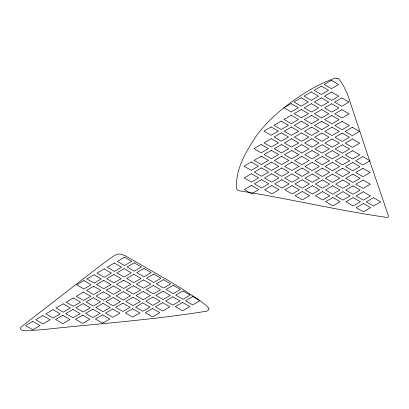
<?xml version="1.0" encoding="UTF-8"?>
<svg xmlns="http://www.w3.org/2000/svg" width="409" height="409" viewBox="0 0 409 409"><rect width="100%" height="100%" fill="white"/><g stroke="black" fill="none" stroke-linecap="round" stroke-linejoin="round"><path stroke-width="0.61" d="M206.121 311.269C151.944 320.012 97.071 323.749 42.546 329.659L24.954 330.845L21.626 329.986L20.721 329.143L20.455 328.13L20.828 327.343L25.414 323.555L101.693 264.623L113.252 256.285L116.243 254.643L118.452 253.963L121.591 254.301L125.803 256.065L167.71 280.129L182.45 289.097L198.212 299.378L205.717 305.058L207.93 307.2L208.917 308.775M337.957 78.584L337.895 78.574A3.691 2.132 0 0 1 337.686 78.528L336.469 78.216A4.213 2.428 0 0 0 336.198 78.165M208.948 308.769A4.034 2.331 0 0 1 206.08 311.198M336.172 78.196A1.099 0.634 0 0 0 335.37 78.129C316.694 84.484 299.899 95.389 284.398 107.388A253.329 146.258 0 0 0 257.159 134.725C246.663 150.548 234.648 169.454 236.77 189.28A3.983 2.301 0 0 0 236.847 189.408L237.833 190.338L239.321 190.834C288.703 198.554 337.461 210.395 386.94 217.44A3.885 2.244 0 0 0 387.277 217.445L388.34 217.036L388.504 215.942A9.172 5.291 0 0 0 388.366 215.492A11.692 6.748 0 0 0 388.069 214.837L369.445 160.256L347.527 94.285L343.32 85.44L339.107 79.274A6.917 3.993 0 0 0 338.8 79.014L338.724 78.957A1.876 1.084 0 0 0 337.972 78.569M291.111 103.6L283.892 107.766L291.111 111.933L298.33 107.766L291.111 103.6M301.188 97.782L293.969 101.948L301.188 106.115L308.406 101.948L301.188 97.782M311.264 91.964L304.045 96.13L311.264 100.297L318.483 96.13L311.264 91.964M321.341 86.146L314.122 90.312L321.341 94.479L328.56 90.312L321.341 86.146M331.418 80.328L324.199 84.494L331.418 88.661L338.637 84.494L331.418 80.328M271.106 126.954L263.887 131.12L271.106 135.287L278.325 131.12L271.106 126.954M281.182 121.136L273.964 125.302L281.182 129.469L288.401 125.302L281.182 121.136M291.259 115.318L284.04 119.484L291.259 123.651L298.478 119.484L291.259 115.318M301.336 109.5L294.117 113.666L301.336 117.833L308.55 113.666L301.336 109.5M311.413 103.681L304.194 107.848L311.413 112.015L318.626 107.848L311.413 103.681M321.484 97.863L314.27 102.03L321.484 106.197L328.703 102.03L321.484 97.863M331.561 92.045L324.342 96.212L331.561 100.379L338.78 96.212L331.561 92.045M261.172 144.489L253.953 148.656L261.172 152.823L268.391 148.656L261.172 144.489M271.249 138.671L264.03 142.838L271.249 147.005L278.468 142.838L271.249 138.671M281.326 132.853L274.107 137.02L281.326 141.187L288.544 137.02L281.326 132.853M291.402 127.035L284.183 131.202L291.402 135.369L298.621 131.202L291.402 127.035M301.479 121.217L294.26 125.384L301.479 129.551L308.698 125.384L301.479 121.217M311.556 115.399L304.337 119.566L311.556 123.733L318.775 119.566L311.556 115.399M321.632 109.581L314.414 113.748L321.632 117.92L328.851 113.748L321.632 109.581M331.709 103.763L324.49 107.93L331.709 112.102L338.928 107.93L331.709 103.763M341.786 97.945L334.567 102.117L341.786 106.284L349.005 102.117L341.786 97.945M251.244 162.025L244.025 166.192L251.244 170.359L258.462 166.192L251.244 162.025M261.32 156.207L254.101 160.374L261.32 164.541L268.539 160.374L261.32 156.207M271.397 150.389L264.178 154.556L271.397 158.723L278.616 154.556L271.397 150.389M281.474 144.571L274.255 148.738L281.474 152.905L288.688 148.738L281.474 144.571M291.545 138.753L284.332 142.92L291.545 147.087L298.764 142.92L291.545 138.753M301.622 132.935L294.408 137.102L301.622 141.274L308.841 137.102L301.622 132.935M311.699 127.117L304.48 131.289L311.699 135.456L318.918 131.289L311.699 127.117M321.776 121.299L314.557 125.471L321.776 129.638L328.994 125.471L321.776 121.299M331.852 115.486L324.634 119.653L331.852 123.82L339.071 119.653L331.852 115.486M341.929 109.668L334.71 113.835L341.929 118.002L349.148 113.835L341.929 109.668M251.387 173.743L244.168 177.91L251.387 182.077L258.606 177.91L251.387 173.743M261.463 167.925L254.245 172.092L261.463 176.259L268.682 172.092L261.463 167.925M271.54 162.107L264.321 166.274L271.54 170.441L278.759 166.274L271.54 162.107M281.617 156.289L274.398 160.456L281.617 164.628L288.836 160.456L281.617 156.289M291.694 150.471L284.475 154.643L291.694 158.81L298.913 154.643L291.694 150.471M301.77 144.653L294.552 148.825L301.77 152.992L308.989 148.825L301.77 144.653M311.847 138.84L304.628 143.007L311.847 147.174L319.066 143.007L311.847 138.84M321.924 133.022L314.705 137.189L321.924 141.356L329.143 137.189L321.924 133.022M332.001 127.204L324.782 131.371L332.001 135.537L339.219 131.371L332.001 127.204M342.077 121.386L334.859 125.553L342.077 129.719L349.291 125.553L342.077 121.386M83.906 280.63L76.688 284.797L83.906 288.964L91.125 284.797L83.906 280.63M94.055 274.771L86.836 278.938L94.055 283.105L101.274 278.938L94.055 274.771M104.208 268.907L96.989 273.074L104.208 277.246L111.422 273.074L104.208 268.907M114.356 263.048L107.138 267.215L114.356 271.382L121.575 267.215L114.356 263.048M124.505 257.189L117.286 261.356L124.505 265.523L131.724 261.356L124.505 257.189M251.535 185.461L244.316 189.628L251.535 193.794L258.754 189.628L251.535 185.461M261.612 179.643L254.393 183.81L261.612 187.982L268.825 183.81L261.612 179.643M271.683 173.825L264.47 177.997L271.683 182.163L278.902 177.997L271.683 173.825M281.76 168.007L274.546 172.179L281.76 176.345L288.979 172.179L281.76 168.007M291.837 162.194L284.618 166.361L291.837 170.527L299.056 166.361L291.837 162.194M301.914 156.376L294.695 160.543L301.914 164.709L309.132 160.543L301.914 156.376M311.99 150.558L304.771 154.725L311.99 158.891L319.209 154.725L311.99 150.558M322.067 144.74L314.848 148.907L322.067 153.073L329.286 148.907L322.067 144.74M332.144 138.922L324.925 143.089L332.144 147.255L339.363 143.089L332.144 138.922M342.221 133.104L335.002 137.271L342.221 141.437L349.439 137.271L342.221 133.104M352.297 127.286L345.078 131.453L352.297 135.619L359.516 131.453L352.297 127.286M32.751 321.418L25.532 325.584L32.751 329.751L39.964 325.584L32.751 321.418M42.899 315.559L35.68 319.726L42.899 323.892L50.118 319.726L42.899 315.559M53.047 309.695L45.828 313.861L53.047 318.033L60.266 313.861L53.047 309.695M63.201 303.836L55.982 308.003L63.201 312.169L70.42 308.003L63.201 303.836M73.349 297.977L66.13 302.144L73.349 306.31L80.568 302.144L73.349 297.977M83.502 292.118L76.284 296.285L83.502 300.451L90.716 296.285L83.502 292.118M93.651 286.254L86.432 290.421L93.651 294.592L100.87 290.421L93.651 286.254M103.799 280.395L96.58 284.562L103.799 288.728L111.018 284.562L103.799 280.395M113.953 274.536L106.734 278.703L113.953 282.87L121.171 278.703L113.953 274.536M124.101 268.677L116.882 272.844L124.101 277.011L131.32 272.844L124.101 268.677M134.249 262.813L127.035 266.98L134.249 271.152L141.468 266.98L134.249 262.813M271.832 185.548L264.613 189.715L271.832 193.881L279.05 189.715L271.832 185.548M281.908 179.73L274.69 183.897L281.908 188.063L289.127 183.897L281.908 179.73M291.985 173.912L284.766 178.079L291.985 182.245L299.204 178.079L291.985 173.912M302.062 168.094L294.843 172.261L302.062 176.427L309.281 172.261L302.062 168.094M312.139 162.276L304.92 166.443L312.139 170.609L319.352 166.443L312.139 162.276M322.215 156.458L314.996 160.625L322.215 164.791L329.429 160.625L322.215 156.458M332.287 150.64L325.073 154.806L332.287 158.973L339.506 154.806L332.287 150.64M342.364 144.822L335.145 148.988L342.364 153.16L349.583 148.988L342.364 144.822M352.44 139.004L345.222 143.176L352.44 147.342L359.659 143.176L352.44 139.004M62.792 315.324L55.578 319.49L62.792 323.657L70.011 319.49L62.792 315.324M72.945 309.465L65.726 313.631L72.945 317.798L80.164 313.631L72.945 309.465M83.093 303.601L75.875 307.767L83.093 311.939L90.312 307.767L83.093 303.601M93.247 297.742L86.028 301.908L93.247 306.075L100.466 301.908L93.247 297.742M103.395 291.883L96.176 296.05L103.395 300.216L110.614 296.05L103.395 291.883M113.544 286.024L106.33 290.191L113.544 294.357L120.762 290.191L113.544 286.024M123.697 280.16L116.478 284.327L123.697 288.498L130.916 284.327L123.697 280.16M133.845 274.301L126.626 278.468L133.845 282.634L141.064 278.468L133.845 274.301M143.999 268.442L136.78 272.609L143.999 276.775L151.212 272.609L143.999 268.442M292.128 185.63L284.909 189.796L292.128 193.963L299.347 189.796L292.128 185.63M302.205 179.812L294.986 183.978L302.205 188.145L309.424 183.978L302.205 179.812M312.282 173.994L305.063 178.16L312.282 182.327L319.501 178.16L312.282 173.994M322.358 168.176L315.14 172.342L322.358 176.514L329.577 172.342L322.358 168.176M332.435 162.358L325.216 166.529L332.435 170.696L339.654 166.529L332.435 162.358M342.512 156.54L335.293 160.711L342.512 164.878L349.731 160.711L342.512 156.54M352.589 150.727L345.37 154.893L352.589 159.06L359.808 154.893L352.589 150.727M82.69 315.088L75.471 319.255L82.69 323.422L89.908 319.255L82.69 315.088M92.838 309.23L85.619 313.396L92.838 317.563L100.057 313.396L92.838 309.23M102.991 303.371L95.772 307.537L102.991 311.704L110.21 307.537L102.991 303.371M113.14 297.507L105.921 301.673L113.14 305.845L120.358 301.673L113.14 297.507M123.293 291.648L116.074 295.814L123.293 299.981L130.507 295.814L123.293 291.648M133.441 285.789L126.223 289.955L133.441 294.122L140.66 289.955L133.441 285.789M143.59 279.925L136.371 284.097L143.59 288.263L150.809 284.097L143.59 279.925M153.743 274.066L146.524 278.232L153.743 282.404L160.962 278.232L153.743 274.066M302.353 191.53L295.134 195.696L302.353 199.868L309.567 195.696L302.353 191.53M312.425 185.712L305.211 189.883L312.425 194.05L319.644 189.883L312.425 185.712M322.502 179.899L315.283 184.065L322.502 188.232L329.72 184.065L322.502 179.899M332.578 174.081L325.359 178.247L332.578 182.414L339.797 178.247L332.578 174.081M342.655 168.263L335.436 172.429L342.655 176.596L349.874 172.429L342.655 168.263M352.732 162.445L345.513 166.611L352.732 170.778L359.951 166.611L352.732 162.445M362.809 156.627L355.59 160.793L362.809 164.96L370.027 160.793L362.809 156.627M102.582 314.853L95.369 319.02L102.582 323.192L109.801 319.02L102.582 314.853M112.736 308.994L105.517 313.161L112.736 317.328L119.955 313.161L112.736 308.994M122.884 303.135L115.665 307.302L122.884 311.469L130.103 307.302L122.884 303.135M133.037 297.271L125.819 301.443L133.037 305.61L140.256 301.443L133.037 297.271M143.186 291.412L135.967 295.579L143.186 299.751L150.405 295.579L143.186 291.412M153.334 285.554L146.12 289.72L153.334 293.887L160.553 289.72L153.334 285.554M163.488 279.695L156.269 283.861L163.488 288.028L170.706 283.861L163.488 279.695M322.65 191.617L315.431 195.783L322.65 199.95L329.869 195.783L322.65 191.617M332.727 185.798L325.508 189.965L332.727 194.132L339.945 189.965L332.727 185.798M342.803 179.98L335.584 184.147L342.803 188.314L350.022 184.147L342.803 179.98M352.88 174.162L345.661 178.329L352.88 182.496L360.094 178.329L352.88 174.162M362.952 168.344L355.738 172.511L362.952 176.678L370.171 172.511L362.952 168.344M132.628 308.759L125.41 312.926L132.628 317.098L139.847 312.926L132.628 308.759M142.782 302.9L135.563 307.067L142.782 311.234L150.001 307.067L142.782 302.9M152.93 297.041L145.711 301.208L152.93 305.375L160.149 301.208L152.93 297.041M163.084 291.177L155.865 295.349L163.084 299.516L170.297 295.349L163.084 291.177M173.232 285.318L166.013 289.485L173.232 293.652L180.451 289.485L173.232 285.318M332.87 197.516L325.651 201.683L332.87 205.85L340.089 201.683L332.87 197.516M342.946 191.698L335.728 195.865L342.946 200.032L350.165 195.865L342.946 191.698M353.023 185.88L345.804 190.047L353.023 194.219L360.242 190.047L353.023 185.88M363.1 180.062L355.881 184.229L363.1 188.401L370.319 184.229L363.1 180.062M152.526 308.524L145.307 312.696L152.526 316.863L159.745 312.696L152.526 308.524M162.675 302.665L155.456 306.832L162.675 310.998L169.893 306.832L162.675 302.665M172.828 296.806L165.609 300.973L172.828 305.14L180.047 300.973L172.828 296.806M182.976 290.947L175.758 295.114L182.976 299.281L190.195 295.114L182.976 290.947M353.166 197.598L345.948 201.77L353.166 205.937L360.385 201.77L353.166 197.598M363.243 191.785L356.024 195.952L363.243 200.119L370.462 195.952L363.243 191.785M182.572 302.43L175.354 306.602L182.572 310.768L189.791 306.602L182.572 302.43M192.721 296.571L185.502 300.738L192.721 304.904L199.94 300.738L192.721 296.571M363.391 203.503L356.173 207.67L363.391 211.836L370.61 207.67L363.391 203.503M373.468 197.685L366.249 201.852L373.468 206.018L380.687 201.852L373.468 197.685"/></g></svg>
